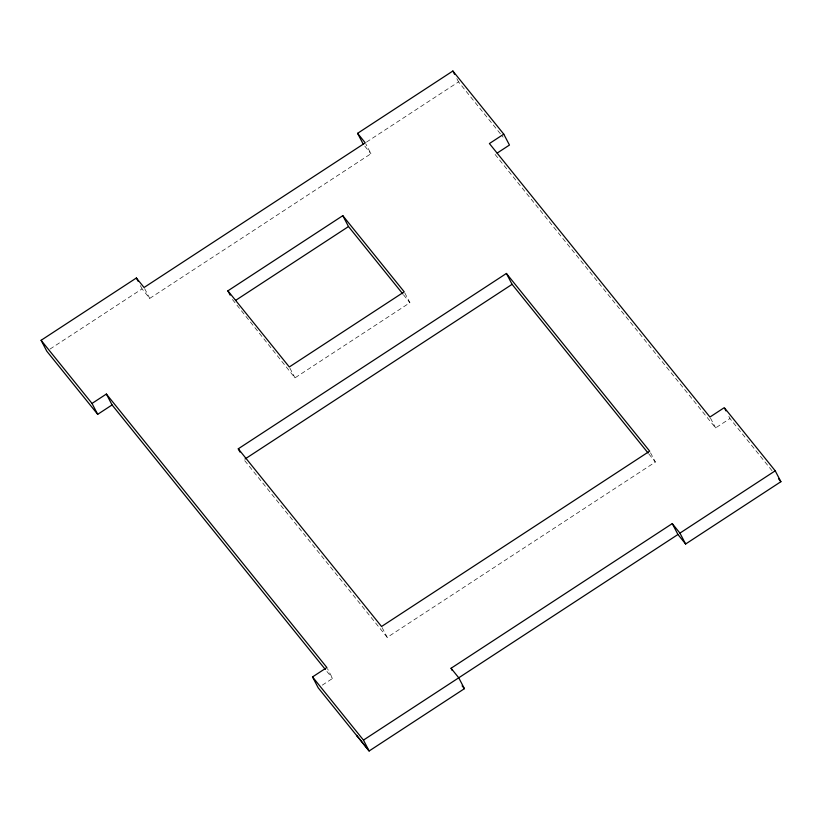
<?xml version="1.0" encoding="UTF-8"?>
<svg xmlns="http://www.w3.org/2000/svg" width="822" height="822" viewBox="0 0 822 822"><rect width="100%" height="100%" fill="white"/><g stroke="black" fill="none" stroke-linecap="round" stroke-linejoin="round"><path stroke-width="0.62" stroke-dasharray="4.11 3.08" d="M49.988 349.083L142.062 288.882L149.738 298.396L370.938 153.735L365.831 143.932M366.478 142.114L458.542 81.902L503.095 137.151M232.451 299.537L294.985 377.873L409.89 302.722L404.784 292.92M244.761 460.7L387.224 637.389L655.35 462.036L650.243 452.234M322.306 685.137L332.571 678.427L327.454 668.625M495.091 154.444L715.602 427.933L729.967 418.542L772.146 470.852M648.918 454.052L655.35 462.036M364.804 146.121L370.938 153.735M403.52 294.81L409.89 302.722M326.94 671.44L332.571 678.427M728.837 416.364L729.967 418.542M710.496 418.131L715.602 427.933M456.837 78.635L458.542 81.902M289.868 368.061L294.985 377.873M382.117 627.587L387.224 637.389M144.621 288.594L149.738 298.396M140.357 285.614L142.062 288.882"/><path stroke-width="1.23" d="M325.327 669.447L112.059 404.938L97.695 414.329L46.782 351.189L41.1 340.298L136.38 277.99L144.055 287.505L365.256 142.843L357.58 133.328L452.871 71.011L503.773 134.161L509.455 145.052L497.146 153.098M227.9 290.824L342.815 215.672L404.219 291.831L289.303 366.972L227.9 290.824L230.17 295.18M235.729 300.307L348.497 226.564L402.718 293.814M41.1 340.298L92.013 403.438L106.377 394.046L326.889 667.536L312.524 676.927L318.206 687.819L369.129 750.989L464.42 688.672L458.738 677.78L451.062 668.265L672.262 523.604L679.938 533.118L685.62 544.01L780.9 481.702L775.218 470.811L724.295 407.65L709.931 417.042L489.409 143.552L503.773 134.161M238.277 448.802L506.403 273.459L649.678 451.144L381.552 626.498L238.277 448.802L239.983 452.069M245.028 458.995L512.085 284.35L648.106 453.056M312.524 676.927L363.458 740.098L677.945 534.495L685.62 544.01M679.938 533.118L775.218 470.811M778.516 478.743L780.9 481.702M462.108 685.825L464.42 688.672M369.129 750.989L356.686 735.351L356.984 735.916M724.86 408.74L725.99 410.918M452.871 71.011L454.566 74.278M672.262 523.604L677.945 534.495M506.403 273.459L512.085 284.35M357.58 133.328L363.262 144.22M342.815 215.672L348.497 226.564M451.062 668.265L452.192 670.444M136.38 277.99L138.086 281.258M363.458 740.098L368.842 750.414M106.377 394.046L112.059 404.938M92.013 403.438L97.695 414.329"/></g></svg>
